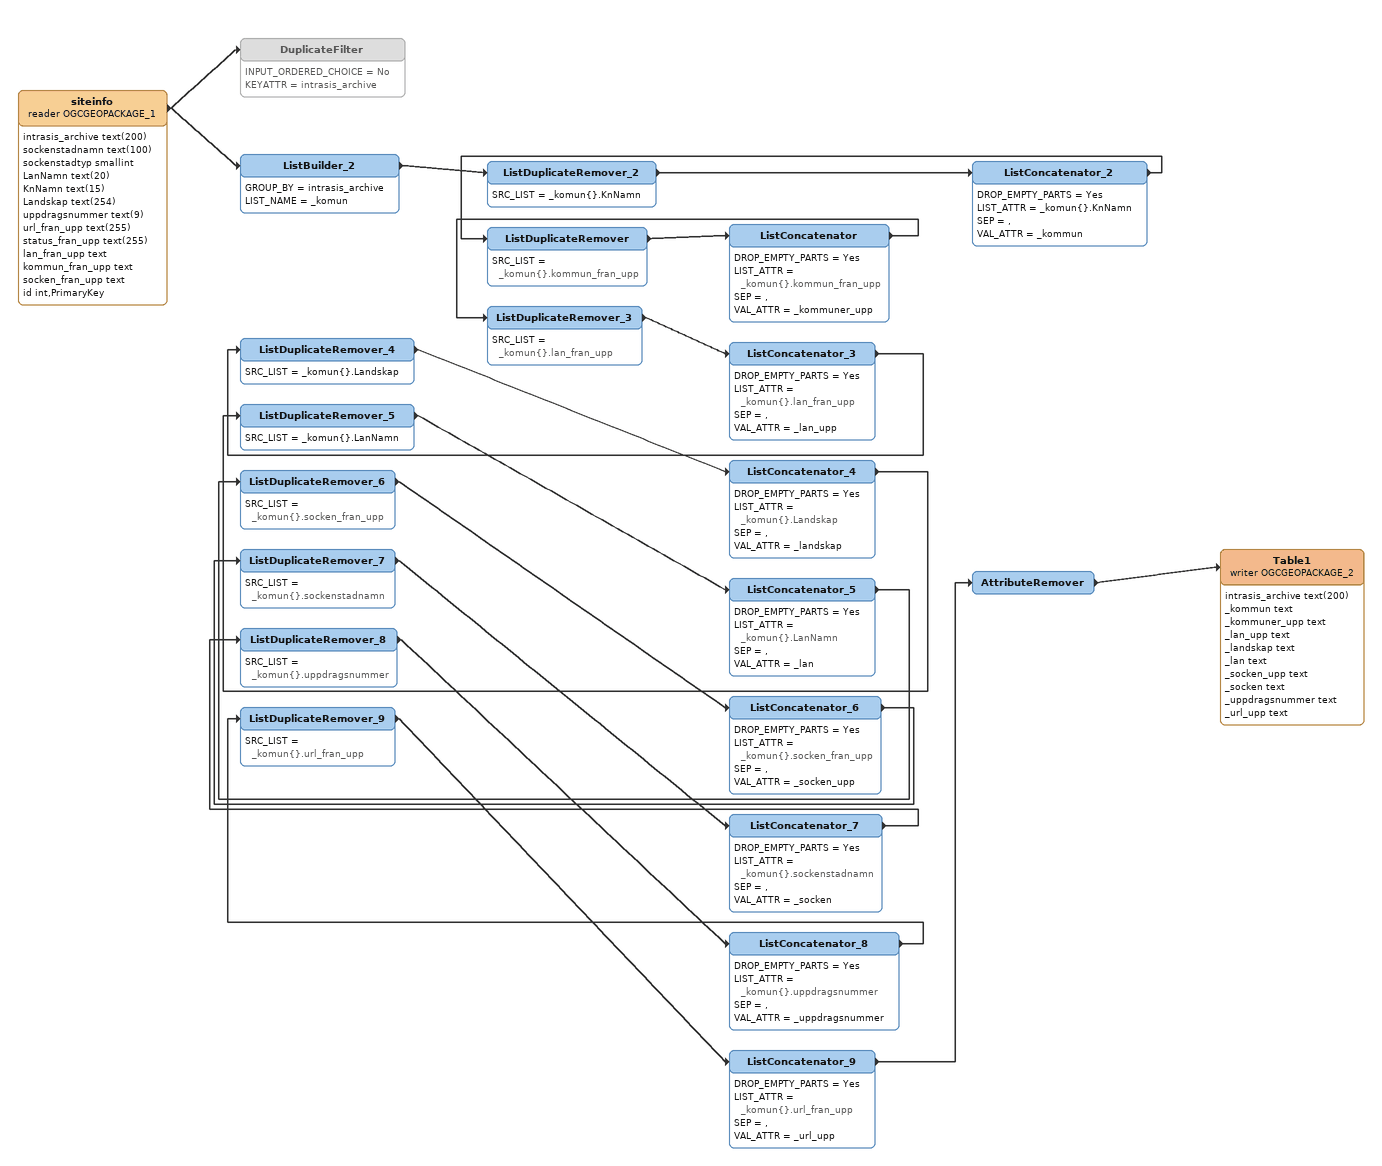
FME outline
siteinfo (reader OGCGEOPACKAGE_1)
    attributes: intrasis_archive text(200), sockenstadnamn text(100), sockenstadtyp smallint, LanNamn text(20), KnNamn text(15), Landskap text(254), uppdragsnummer text(9), url_fran_upp text(255), status_fran_upp text(255), lan_fran_upp text, kommun_fran_upp text, socken_fran_upp text, id int,PrimaryKey
    -> DuplicateFilter
    -> ListBuilder_2
DuplicateFilter [off]
    INPUT_ORDERED_CHOICE = No
    KEYATTR = intrasis_archive
ListBuilder_2
    GROUP_BY = intrasis_archive
    LIST_NAME = _komun
    -> ListDuplicateRemover_2
ListDuplicateRemover_2
    SRC_LIST = _komun{}.KnNamn
    -> ListConcatenator_2
ListConcatenator_2
    DROP_EMPTY_PARTS = Yes
    LIST_ATTR = _komun{}.KnNamn
    SEP = ,
    VAL_ATTR = _kommun
    -> ListDuplicateRemover
ListDuplicateRemover
    SRC_LIST = _komun{}.kommun_fran_upp
    -> ListConcatenator
ListConcatenator
    DROP_EMPTY_PARTS = Yes
    LIST_ATTR = _komun{}.kommun_fran_upp
    SEP = ,
    VAL_ATTR = _kommuner_upp
    -> ListDuplicateRemover_3
ListDuplicateRemover_3
    SRC_LIST = _komun{}.lan_fran_upp
    -> ListConcatenator_3
ListConcatenator_3
    DROP_EMPTY_PARTS = Yes
    LIST_ATTR = _komun{}.lan_fran_upp
    SEP = ,
    VAL_ATTR = _lan_upp
    -> ListDuplicateRemover_4
ListDuplicateRemover_4
    SRC_LIST = _komun{}.Landskap
    -> ListConcatenator_4
ListConcatenator_4
    DROP_EMPTY_PARTS = Yes
    LIST_ATTR = _komun{}.Landskap
    SEP = ,
    VAL_ATTR = _landskap
    -> ListDuplicateRemover_5
ListDuplicateRemover_5
    SRC_LIST = _komun{}.LanNamn
    -> ListConcatenator_5
ListConcatenator_5
    DROP_EMPTY_PARTS = Yes
    LIST_ATTR = _komun{}.LanNamn
    SEP = ,
    VAL_ATTR = _lan
    -> ListDuplicateRemover_6
ListDuplicateRemover_6
    SRC_LIST = _komun{}.socken_fran_upp
    -> ListConcatenator_6
ListConcatenator_6
    DROP_EMPTY_PARTS = Yes
    LIST_ATTR = _komun{}.socken_fran_upp
    SEP = ,
    VAL_ATTR = _socken_upp
    -> ListDuplicateRemover_7
ListDuplicateRemover_7
    SRC_LIST = _komun{}.sockenstadnamn
    -> ListConcatenator_7
ListConcatenator_7
    DROP_EMPTY_PARTS = Yes
    LIST_ATTR = _komun{}.sockenstadnamn
    SEP = ,
    VAL_ATTR = _socken
    -> ListDuplicateRemover_8
ListDuplicateRemover_8
    SRC_LIST = _komun{}.uppdragsnummer
    -> ListConcatenator_8
ListConcatenator_8
    DROP_EMPTY_PARTS = Yes
    LIST_ATTR = _komun{}.uppdragsnummer
    SEP = ,
    VAL_ATTR = _uppdragsnummer
    -> ListDuplicateRemover_9
ListDuplicateRemover_9
    SRC_LIST = _komun{}.url_fran_upp
    -> ListConcatenator_9
ListConcatenator_9
    DROP_EMPTY_PARTS = Yes
    LIST_ATTR = _komun{}.url_fran_upp
    SEP = ,
    VAL_ATTR = _url_upp
    -> AttributeRemover
AttributeRemover
    -> Table1 (writer OGCGEOPACKAGE_2)
Table1 (writer OGCGEOPACKAGE_2)
    attributes: intrasis_archive text(200), _kommun text, _kommuner_upp text, _lan_upp text, _landskap text, _lan text, _socken_upp text, _socken text, _uppdragsnummer text, _url_upp text
